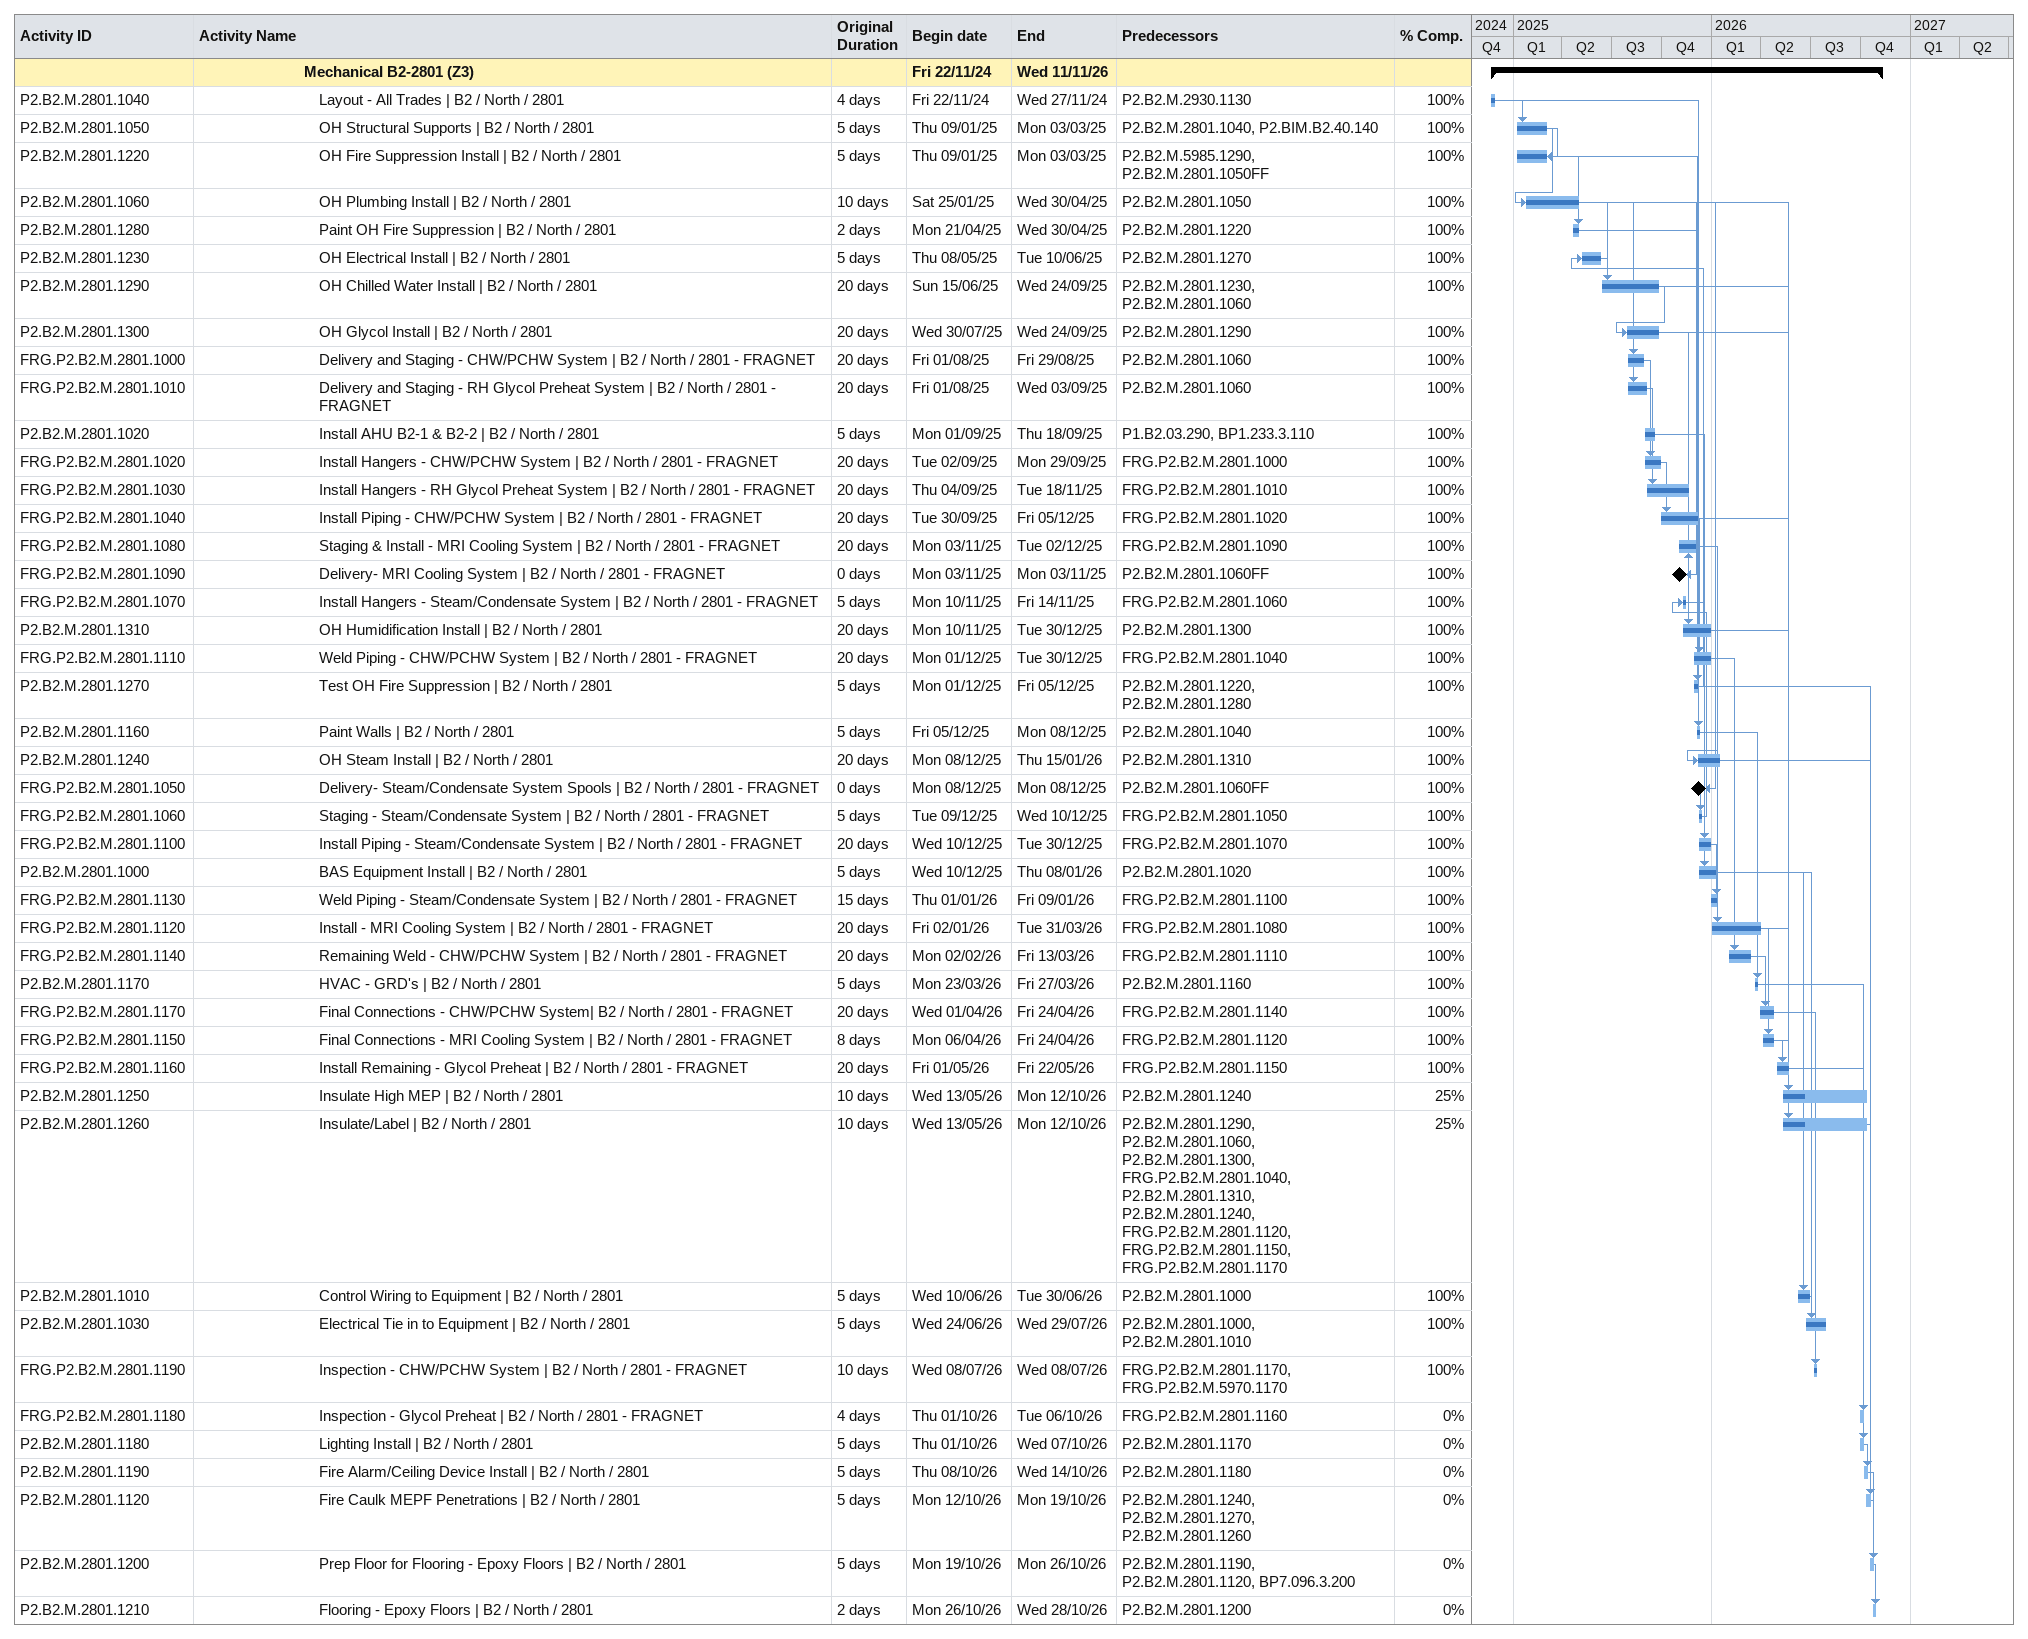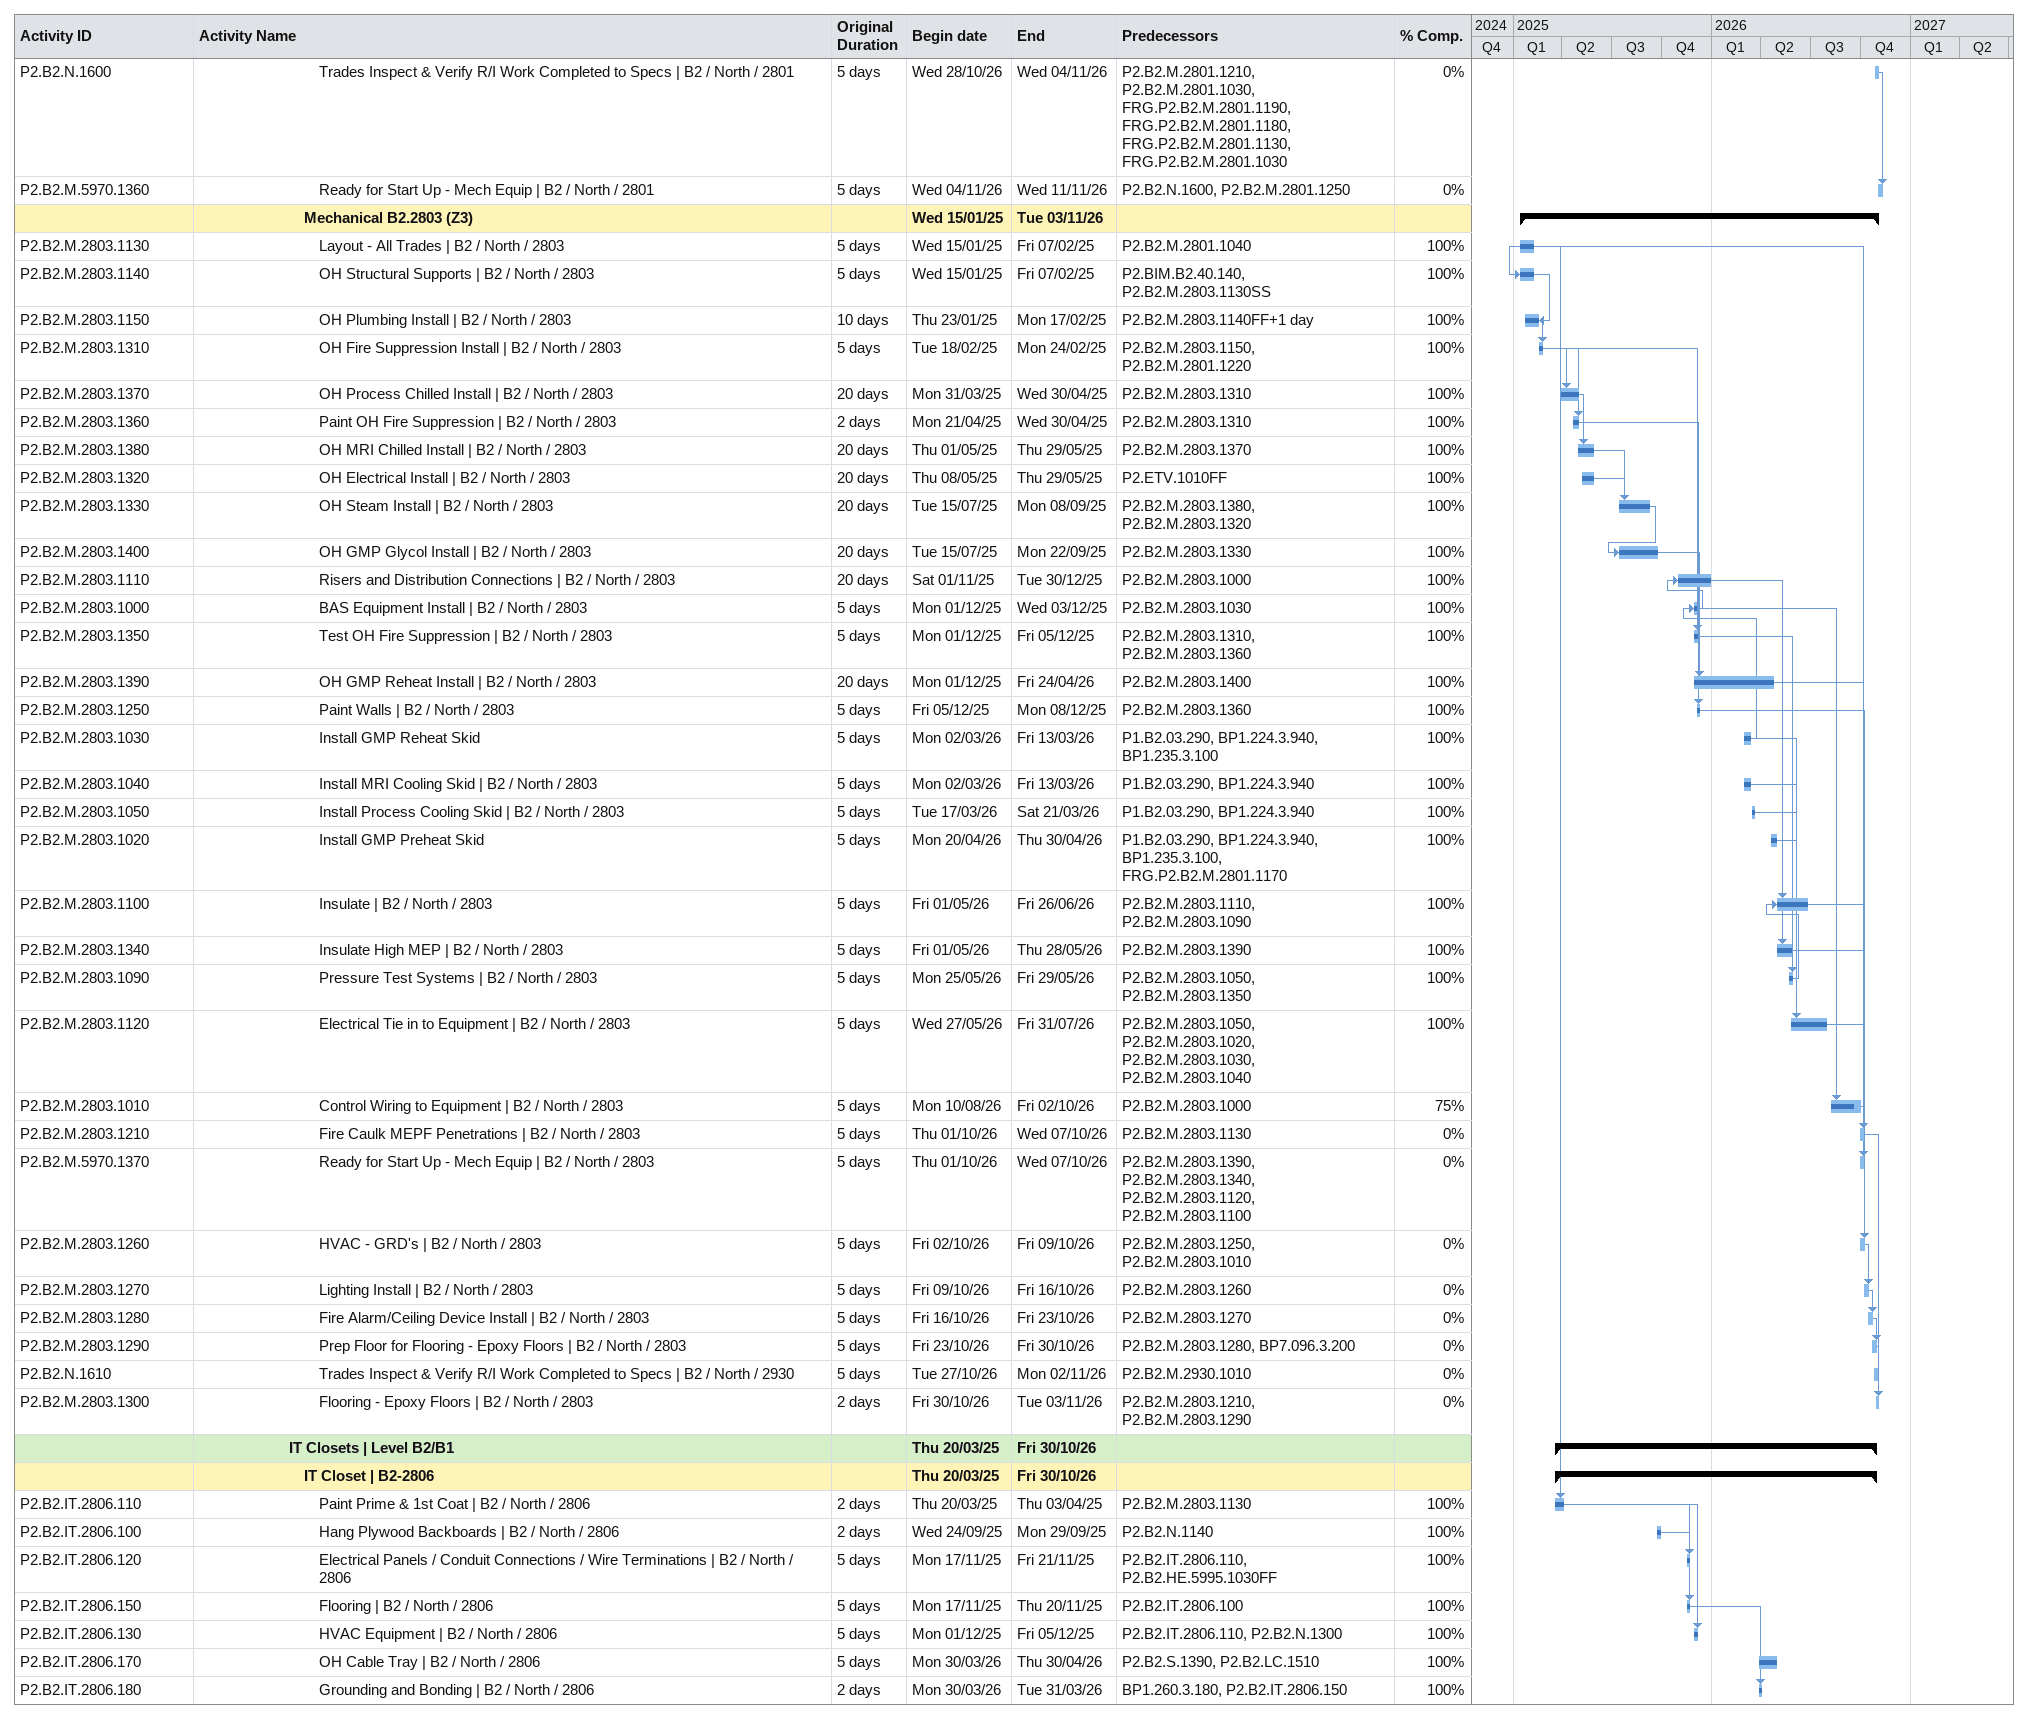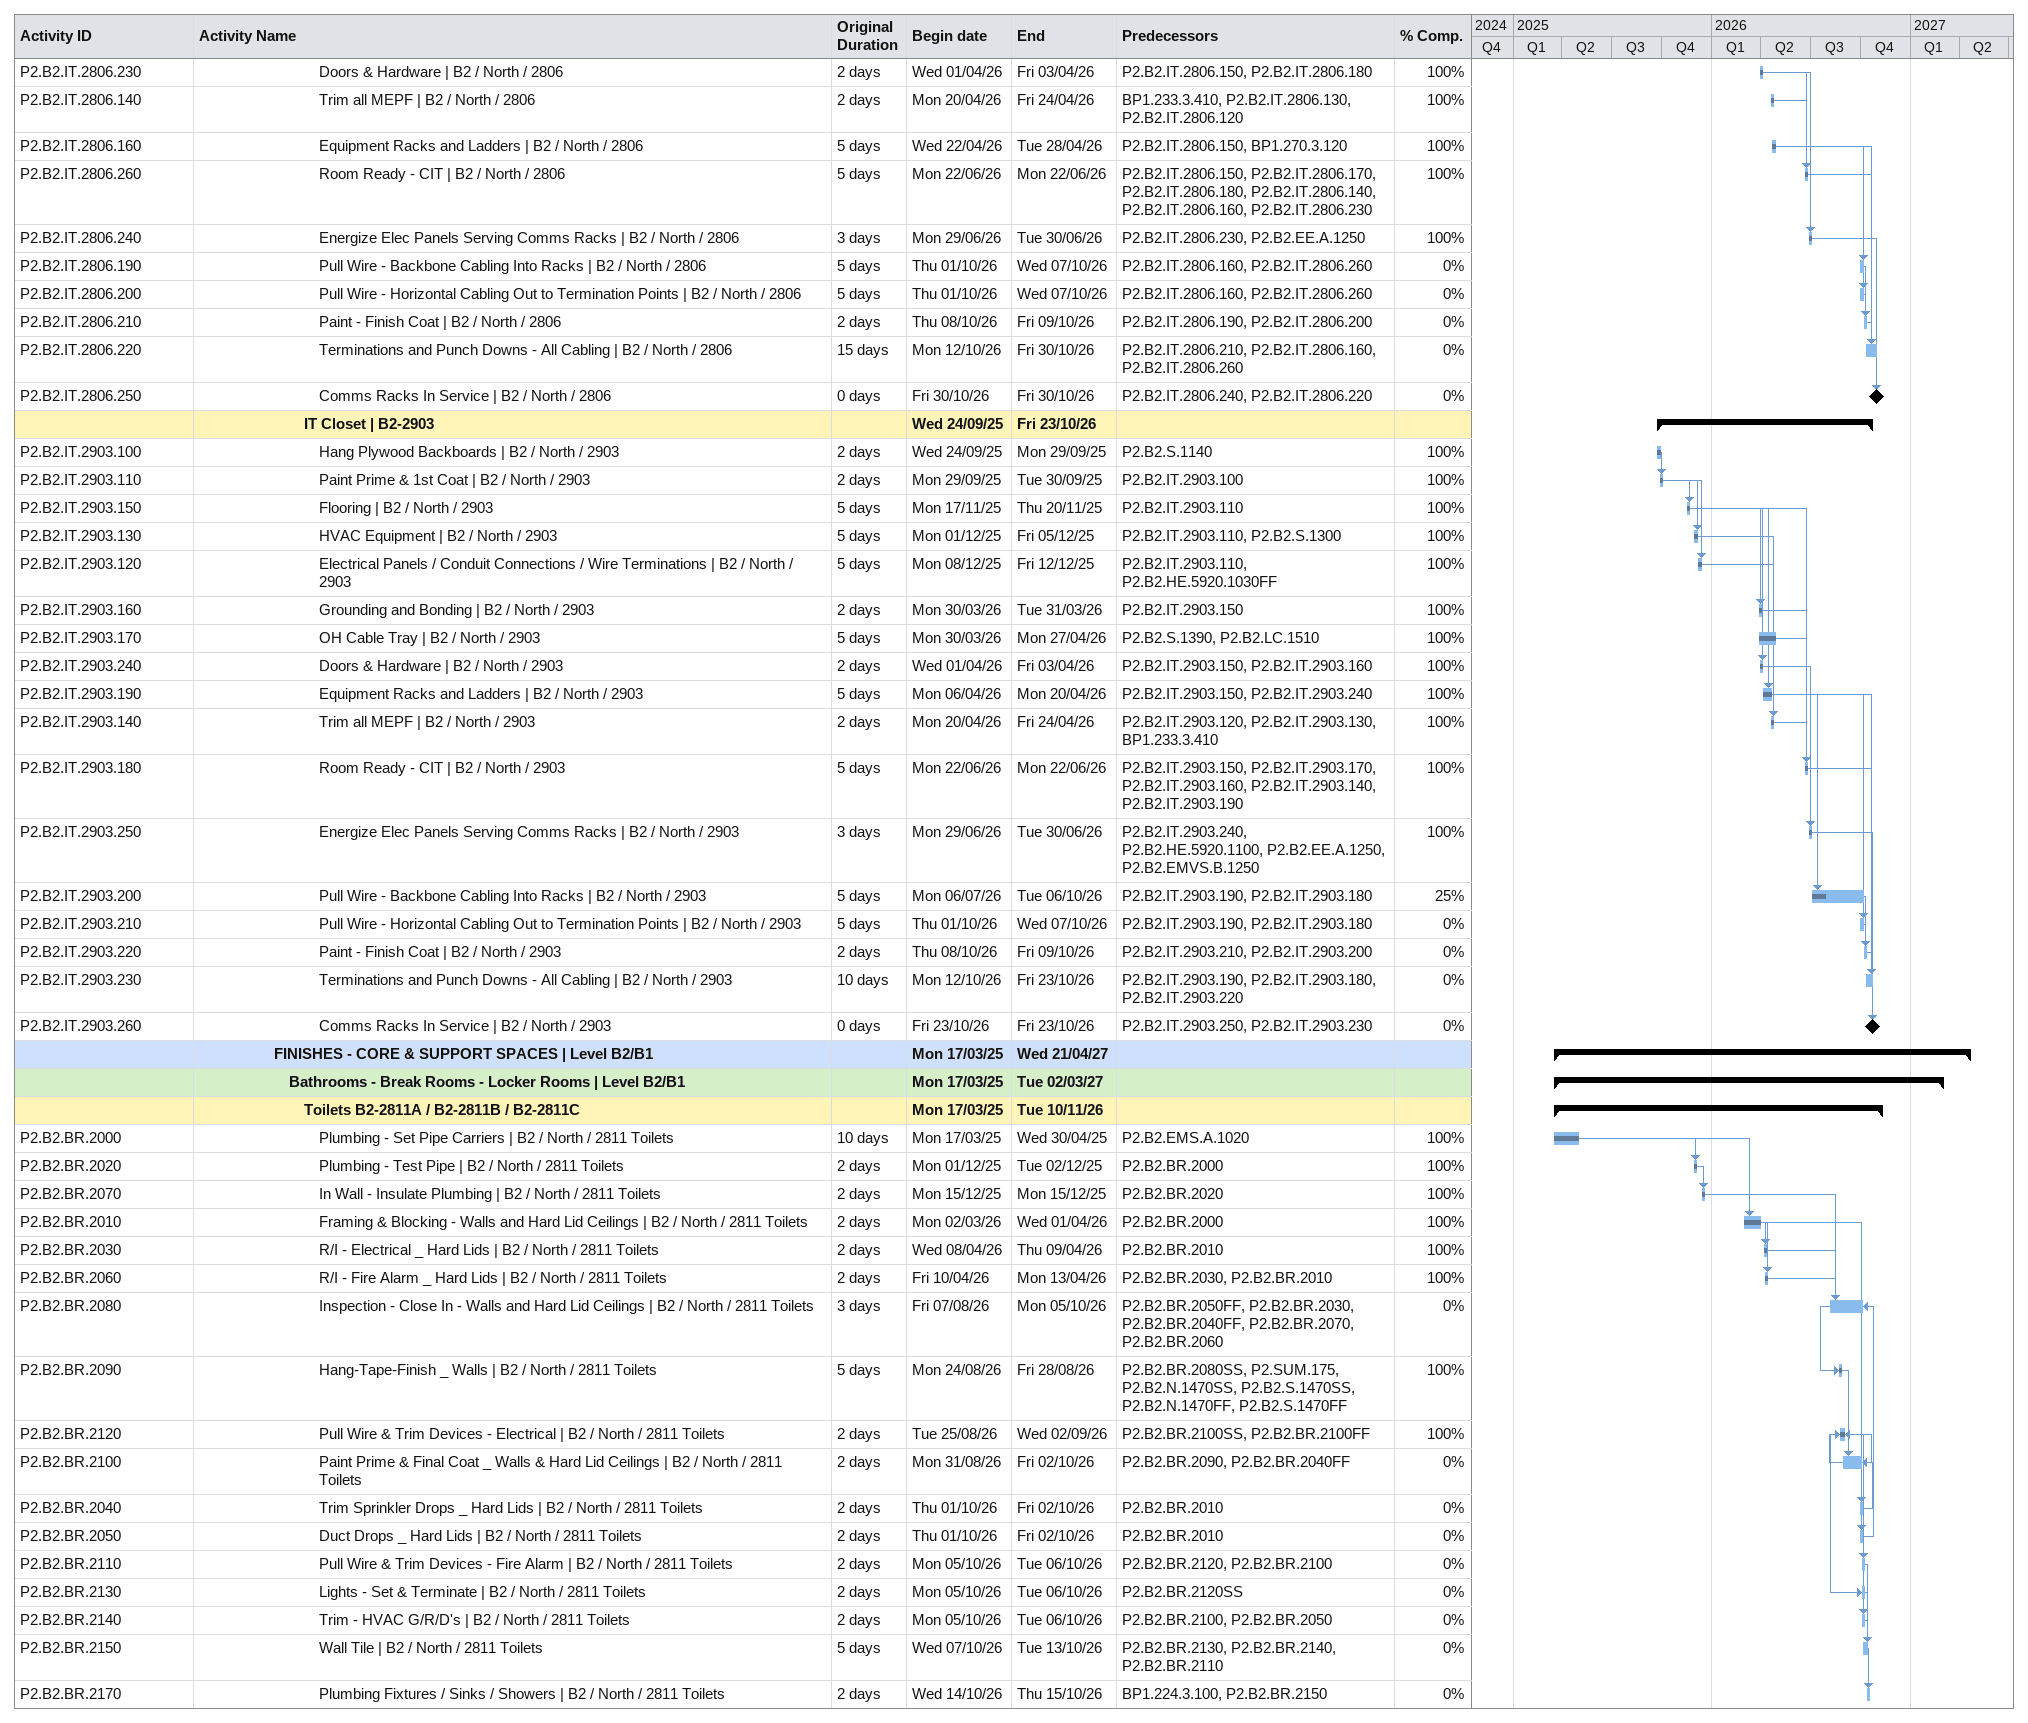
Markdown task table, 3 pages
| ID | Level | Task | Original duration | Start | Finish | Predecessors | % complete |
|---|---|---|---|---|---|---|---|
|  | 8 | **Mechanical B2-2801 (Z3)** |  | 2024-11-22 | 2026-11-11 |  |  |
| P2.B2.M.2801.1040 | 9 | Layout - All Trades \| B2 / North / 2801 | 4d | 2024-11-22 | 2024-11-27 | P2.B2.M.2930.1130 | 100 |
| P2.B2.M.2801.1050 | 9 | OH Structural Supports \| B2 / North / 2801 | 5d | 2025-01-09 | 2025-03-03 | P2.B2.M.2801.1040, P2.BIM.B2.40.140 | 100 |
| P2.B2.M.2801.1220 | 9 | OH Fire Suppression Install \| B2 / North / 2801 | 5d | 2025-01-09 | 2025-03-03 | P2.B2.M.5985.1290, P2.B2.M.2801.1050FF | 100 |
| P2.B2.M.2801.1060 | 9 | OH Plumbing Install \| B2 / North / 2801 | 10d | 2025-01-25 | 2025-04-30 | P2.B2.M.2801.1050 | 100 |
| P2.B2.M.2801.1280 | 9 | Paint OH Fire Suppression \| B2 / North / 2801 | 2d | 2025-04-21 | 2025-04-30 | P2.B2.M.2801.1220 | 100 |
| P2.B2.M.2801.1230 | 9 | OH Electrical Install \| B2 / North / 2801 | 5d | 2025-05-08 | 2025-06-10 | P2.B2.M.2801.1270 | 100 |
| P2.B2.M.2801.1290 | 9 | OH Chilled Water Install \| B2 / North / 2801 | 20d | 2025-06-15 | 2025-09-24 | P2.B2.M.2801.1230, P2.B2.M.2801.1060 | 100 |
| P2.B2.M.2801.1300 | 9 | OH Glycol Install \| B2 / North / 2801 | 20d | 2025-07-30 | 2025-09-24 | P2.B2.M.2801.1290 | 100 |
| FRG.P2.B2.M.2801.1000 | 9 | Delivery and Staging - CHW/PCHW System \| B2 / North / 2801 - FRAGNET | 20d | 2025-08-01 | 2025-08-29 | P2.B2.M.2801.1060 | 100 |
| FRG.P2.B2.M.2801.1010 | 9 | Delivery and Staging - RH Glycol Preheat System \| B2 / North / 2801 - FRAGNET | 20d | 2025-08-01 | 2025-09-03 | P2.B2.M.2801.1060 | 100 |
| P2.B2.M.2801.1020 | 9 | Install AHU B2-1 & B2-2 \| B2 / North / 2801 | 5d | 2025-09-01 | 2025-09-18 | P1.B2.03.290, BP1.233.3.110 | 100 |
| FRG.P2.B2.M.2801.1020 | 9 | Install Hangers - CHW/PCHW System \| B2 / North / 2801 - FRAGNET | 20d | 2025-09-02 | 2025-09-29 | FRG.P2.B2.M.2801.1000 | 100 |
| FRG.P2.B2.M.2801.1030 | 9 | Install Hangers - RH Glycol Preheat System \| B2 / North / 2801 - FRAGNET | 20d | 2025-09-04 | 2025-11-18 | FRG.P2.B2.M.2801.1010 | 100 |
| FRG.P2.B2.M.2801.1040 | 9 | Install Piping - CHW/PCHW System \| B2 / North / 2801 - FRAGNET | 20d | 2025-09-30 | 2025-12-05 | FRG.P2.B2.M.2801.1020 | 100 |
| FRG.P2.B2.M.2801.1080 | 9 | Staging & Install - MRI Cooling System \| B2 / North / 2801 - FRAGNET | 20d | 2025-11-03 | 2025-12-02 | FRG.P2.B2.M.2801.1090 | 100 |
| FRG.P2.B2.M.2801.1090 | 9 | Delivery- MRI Cooling System \| B2 / North / 2801 - FRAGNET | 0d | 2025-11-03 | 2025-11-03 | P2.B2.M.2801.1060FF | 100 |
| FRG.P2.B2.M.2801.1070 | 9 | Install Hangers - Steam/Condensate System \| B2 / North / 2801 - FRAGNET | 5d | 2025-11-10 | 2025-11-14 | FRG.P2.B2.M.2801.1060 | 100 |
| P2.B2.M.2801.1310 | 9 | OH Humidification Install \| B2 / North / 2801 | 20d | 2025-11-10 | 2025-12-30 | P2.B2.M.2801.1300 | 100 |
| FRG.P2.B2.M.2801.1110 | 9 | Weld Piping - CHW/PCHW System \| B2 / North / 2801 - FRAGNET | 20d | 2025-12-01 | 2025-12-30 | FRG.P2.B2.M.2801.1040 | 100 |
| P2.B2.M.2801.1270 | 9 | Test OH Fire Suppression \| B2 / North / 2801 | 5d | 2025-12-01 | 2025-12-05 | P2.B2.M.2801.1220, P2.B2.M.2801.1280 | 100 |
| P2.B2.M.2801.1160 | 9 | Paint Walls \| B2 / North / 2801 | 5d | 2025-12-05 | 2025-12-08 | P2.B2.M.2801.1040 | 100 |
| P2.B2.M.2801.1240 | 9 | OH Steam Install \| B2 / North / 2801 | 20d | 2025-12-08 | 2026-01-15 | P2.B2.M.2801.1310 | 100 |
| FRG.P2.B2.M.2801.1050 | 9 | Delivery- Steam/Condensate System Spools \| B2 / North / 2801 - FRAGNET | 0d | 2025-12-08 | 2025-12-08 | P2.B2.M.2801.1060FF | 100 |
| FRG.P2.B2.M.2801.1060 | 9 | Staging - Steam/Condensate System \| B2 / North / 2801 - FRAGNET | 5d | 2025-12-09 | 2025-12-10 | FRG.P2.B2.M.2801.1050 | 100 |
| FRG.P2.B2.M.2801.1100 | 9 | Install Piping - Steam/Condensate System \| B2 / North / 2801 - FRAGNET | 20d | 2025-12-10 | 2025-12-30 | FRG.P2.B2.M.2801.1070 | 100 |
| P2.B2.M.2801.1000 | 9 | BAS Equipment Install \| B2 / North / 2801 | 5d | 2025-12-10 | 2026-01-08 | P2.B2.M.2801.1020 | 100 |
| FRG.P2.B2.M.2801.1130 | 9 | Weld Piping - Steam/Condensate System \| B2 / North / 2801 - FRAGNET | 15d | 2026-01-01 | 2026-01-09 | FRG.P2.B2.M.2801.1100 | 100 |
| FRG.P2.B2.M.2801.1120 | 9 | Install - MRI Cooling System \| B2 / North / 2801 - FRAGNET | 20d | 2026-01-02 | 2026-03-31 | FRG.P2.B2.M.2801.1080 | 100 |
| FRG.P2.B2.M.2801.1140 | 9 | Remaining Weld - CHW/PCHW System \| B2 / North / 2801 - FRAGNET | 20d | 2026-02-02 | 2026-03-13 | FRG.P2.B2.M.2801.1110 | 100 |
| P2.B2.M.2801.1170 | 9 | HVAC - GRD's \| B2 / North / 2801 | 5d | 2026-03-23 | 2026-03-27 | P2.B2.M.2801.1160 | 100 |
| FRG.P2.B2.M.2801.1170 | 9 | Final Connections - CHW/PCHW System\| B2 / North / 2801 - FRAGNET | 20d | 2026-04-01 | 2026-04-24 | FRG.P2.B2.M.2801.1140 | 100 |
| FRG.P2.B2.M.2801.1150 | 9 | Final Connections - MRI Cooling System \| B2 / North / 2801 - FRAGNET | 8d | 2026-04-06 | 2026-04-24 | FRG.P2.B2.M.2801.1120 | 100 |
| FRG.P2.B2.M.2801.1160 | 9 | Install Remaining - Glycol Preheat \| B2 / North / 2801 - FRAGNET | 20d | 2026-05-01 | 2026-05-22 | FRG.P2.B2.M.2801.1150 | 100 |
| P2.B2.M.2801.1250 | 9 | Insulate High MEP \| B2 / North / 2801 | 10d | 2026-05-13 | 2026-10-12 | P2.B2.M.2801.1240 | 25 |
| P2.B2.M.2801.1260 | 9 | Insulate/Label \| B2 / North / 2801 | 10d | 2026-05-13 | 2026-10-12 | P2.B2.M.2801.1290, P2.B2.M.2801.1060, P2.B2.M.2801.1300, FRG.P2.B2.M.2801.1040, P2.B2.M.2801.1310, P2.B2.M.2801.1240, FRG.P2.B2.M.2801.1120, FRG.P2.B2.M.2801.1150, FRG.P2.B2.M.2801.1170 | 25 |
| P2.B2.M.2801.1010 | 9 | Control Wiring to Equipment \| B2 / North / 2801 | 5d | 2026-06-10 | 2026-06-30 | P2.B2.M.2801.1000 | 100 |
| P2.B2.M.2801.1030 | 9 | Electrical Tie in to Equipment \| B2 / North / 2801 | 5d | 2026-06-24 | 2026-07-29 | P2.B2.M.2801.1000, P2.B2.M.2801.1010 | 100 |
| FRG.P2.B2.M.2801.1190 | 9 | Inspection - CHW/PCHW System \| B2 / North / 2801 - FRAGNET | 10d | 2026-07-08 | 2026-07-08 | FRG.P2.B2.M.2801.1170, FRG.P2.B2.M.5970.1170 | 100 |
| FRG.P2.B2.M.2801.1180 | 9 | Inspection - Glycol Preheat \| B2 / North / 2801 - FRAGNET | 4d | 2026-10-01 | 2026-10-06 | FRG.P2.B2.M.2801.1160 | 0 |
| P2.B2.M.2801.1180 | 9 | Lighting Install \| B2 / North / 2801 | 5d | 2026-10-01 | 2026-10-07 | P2.B2.M.2801.1170 | 0 |
| P2.B2.M.2801.1190 | 9 | Fire Alarm/Ceiling Device Install \| B2 / North / 2801 | 5d | 2026-10-08 | 2026-10-14 | P2.B2.M.2801.1180 | 0 |
| P2.B2.M.2801.1120 | 9 | Fire Caulk MEPF Penetrations \| B2 / North / 2801 | 5d | 2026-10-12 | 2026-10-19 | P2.B2.M.2801.1240, P2.B2.M.2801.1270, P2.B2.M.2801.1260 | 0 |
| P2.B2.M.2801.1200 | 9 | Prep Floor for Flooring - Epoxy Floors \| B2 / North / 2801 | 5d | 2026-10-19 | 2026-10-26 | P2.B2.M.2801.1190, P2.B2.M.2801.1120, BP7.096.3.200 | 0 |
| P2.B2.M.2801.1210 | 9 | Flooring - Epoxy Floors \| B2 / North / 2801 | 2d | 2026-10-26 | 2026-10-28 | P2.B2.M.2801.1200 | 0 |
| P2.B2.N.1600 | 9 | Trades Inspect & Verify R/I Work Completed to Specs \| B2 / North / 2801 | 5d | 2026-10-28 | 2026-11-04 | P2.B2.M.2801.1210, P2.B2.M.2801.1030, FRG.P2.B2.M.2801.1190, FRG.P2.B2.M.2801.1180, FRG.P2.B2.M.2801.1130, FRG.P2.B2.M.2801.1030 | 0 |
| P2.B2.M.5970.1360 | 9 | Ready for Start Up - Mech Equip \| B2 / North / 2801 | 5d | 2026-11-04 | 2026-11-11 | P2.B2.N.1600, P2.B2.M.2801.1250 | 0 |
|  | 8 | **Mechanical B2.2803 (Z3)** |  | 2025-01-15 | 2026-11-03 |  |  |
| P2.B2.M.2803.1130 | 9 | Layout - All Trades \| B2 / North / 2803 | 5d | 2025-01-15 | 2025-02-07 | P2.B2.M.2801.1040 | 100 |
| P2.B2.M.2803.1140 | 9 | OH Structural Supports \| B2 / North / 2803 | 5d | 2025-01-15 | 2025-02-07 | P2.BIM.B2.40.140, P2.B2.M.2803.1130SS | 100 |
| P2.B2.M.2803.1150 | 9 | OH Plumbing Install \| B2 / North / 2803 | 10d | 2025-01-23 | 2025-02-17 | P2.B2.M.2803.1140FF+1d | 100 |
| P2.B2.M.2803.1310 | 9 | OH Fire Suppression Install \| B2 / North / 2803 | 5d | 2025-02-18 | 2025-02-24 | P2.B2.M.2803.1150, P2.B2.M.2801.1220 | 100 |
| P2.B2.M.2803.1370 | 9 | OH Process Chilled Install \| B2 / North / 2803 | 20d | 2025-03-31 | 2025-04-30 | P2.B2.M.2803.1310 | 100 |
| P2.B2.M.2803.1360 | 9 | Paint OH Fire Suppression \| B2 / North / 2803 | 2d | 2025-04-21 | 2025-04-30 | P2.B2.M.2803.1310 | 100 |
| P2.B2.M.2803.1380 | 9 | OH MRI Chilled Install \| B2 / North / 2803 | 20d | 2025-05-01 | 2025-05-29 | P2.B2.M.2803.1370 | 100 |
| P2.B2.M.2803.1320 | 9 | OH Electrical Install \| B2 / North / 2803 | 20d | 2025-05-08 | 2025-05-29 | P2.ETV.1010FF | 100 |
| P2.B2.M.2803.1330 | 9 | OH Steam Install \| B2 / North / 2803 | 20d | 2025-07-15 | 2025-09-08 | P2.B2.M.2803.1380, P2.B2.M.2803.1320 | 100 |
| P2.B2.M.2803.1400 | 9 | OH GMP Glycol Install \| B2 / North / 2803 | 20d | 2025-07-15 | 2025-09-22 | P2.B2.M.2803.1330 | 100 |
| P2.B2.M.2803.1110 | 9 | Risers and Distribution Connections \| B2 / North / 2803 | 20d | 2025-11-01 | 2025-12-30 | P2.B2.M.2803.1000 | 100 |
| P2.B2.M.2803.1000 | 9 | BAS Equipment Install \| B2 / North / 2803 | 5d | 2025-12-01 | 2025-12-03 | P2.B2.M.2803.1030 | 100 |
| P2.B2.M.2803.1350 | 9 | Test OH Fire Suppression \| B2 / North / 2803 | 5d | 2025-12-01 | 2025-12-05 | P2.B2.M.2803.1310, P2.B2.M.2803.1360 | 100 |
| P2.B2.M.2803.1390 | 9 | OH GMP Reheat Install \| B2 / North / 2803 | 20d | 2025-12-01 | 2026-04-24 | P2.B2.M.2803.1400 | 100 |
| P2.B2.M.2803.1250 | 9 | Paint Walls \| B2 / North / 2803 | 5d | 2025-12-05 | 2025-12-08 | P2.B2.M.2803.1360 | 100 |
| P2.B2.M.2803.1030 | 9 | Install GMP Reheat Skid | 5d | 2026-03-02 | 2026-03-13 | P1.B2.03.290, BP1.224.3.940, BP1.235.3.100 | 100 |
| P2.B2.M.2803.1040 | 9 | Install MRI Cooling Skid \| B2 / North / 2803 | 5d | 2026-03-02 | 2026-03-13 | P1.B2.03.290, BP1.224.3.940 | 100 |
| P2.B2.M.2803.1050 | 9 | Install Process Cooling Skid \| B2 / North / 2803 | 5d | 2026-03-17 | 2026-03-21 | P1.B2.03.290, BP1.224.3.940 | 100 |
| P2.B2.M.2803.1020 | 9 | Install GMP Preheat Skid | 5d | 2026-04-20 | 2026-04-30 | P1.B2.03.290, BP1.224.3.940, BP1.235.3.100, FRG.P2.B2.M.2801.1170 | 100 |
| P2.B2.M.2803.1100 | 9 | Insulate \| B2 / North / 2803 | 5d | 2026-05-01 | 2026-06-26 | P2.B2.M.2803.1110, P2.B2.M.2803.1090 | 100 |
| P2.B2.M.2803.1340 | 9 | Insulate High MEP \| B2 / North / 2803 | 5d | 2026-05-01 | 2026-05-28 | P2.B2.M.2803.1390 | 100 |
| P2.B2.M.2803.1090 | 9 | Pressure Test Systems \| B2 / North / 2803 | 5d | 2026-05-25 | 2026-05-29 | P2.B2.M.2803.1050, P2.B2.M.2803.1350 | 100 |
| P2.B2.M.2803.1120 | 9 | Electrical Tie in to Equipment \| B2 / North / 2803 | 5d | 2026-05-27 | 2026-07-31 | P2.B2.M.2803.1050, P2.B2.M.2803.1020, P2.B2.M.2803.1030, P2.B2.M.2803.1040 | 100 |
| P2.B2.M.2803.1010 | 9 | Control Wiring to Equipment \| B2 / North / 2803 | 5d | 2026-08-10 | 2026-10-02 | P2.B2.M.2803.1000 | 75 |
| P2.B2.M.2803.1210 | 9 | Fire Caulk MEPF Penetrations \| B2 / North / 2803 | 5d | 2026-10-01 | 2026-10-07 | P2.B2.M.2803.1130 | 0 |
| P2.B2.M.5970.1370 | 9 | Ready for Start Up - Mech Equip \| B2 / North / 2803 | 5d | 2026-10-01 | 2026-10-07 | P2.B2.M.2803.1390, P2.B2.M.2803.1340, P2.B2.M.2803.1120, P2.B2.M.2803.1100 | 0 |
| P2.B2.M.2803.1260 | 9 | HVAC - GRD's \| B2 / North / 2803 | 5d | 2026-10-02 | 2026-10-09 | P2.B2.M.2803.1250, P2.B2.M.2803.1010 | 0 |
| P2.B2.M.2803.1270 | 9 | Lighting Install \| B2 / North / 2803 | 5d | 2026-10-09 | 2026-10-16 | P2.B2.M.2803.1260 | 0 |
| P2.B2.M.2803.1280 | 9 | Fire Alarm/Ceiling Device Install \| B2 / North / 2803 | 5d | 2026-10-16 | 2026-10-23 | P2.B2.M.2803.1270 | 0 |
| P2.B2.M.2803.1290 | 9 | Prep Floor for Flooring - Epoxy Floors \| B2 / North / 2803 | 5d | 2026-10-23 | 2026-10-30 | P2.B2.M.2803.1280, BP7.096.3.200 | 0 |
| P2.B2.N.1610 | 9 | Trades Inspect & Verify R/I Work Completed to Specs \| B2 / North / 2930 | 5d | 2026-10-27 | 2026-11-02 | P2.B2.M.2930.1010 | 0 |
| P2.B2.M.2803.1300 | 9 | Flooring - Epoxy Floors \| B2 / North / 2803 | 2d | 2026-10-30 | 2026-11-03 | P2.B2.M.2803.1210, P2.B2.M.2803.1290 | 0 |
|  | 7 | **IT Closets \| Level B2/B1** |  | 2025-03-20 | 2026-10-30 |  |  |
|  | 8 | **IT Closet \| B2-2806** |  | 2025-03-20 | 2026-10-30 |  |  |
| P2.B2.IT.2806.110 | 9 | Paint Prime & 1st Coat \| B2 / North / 2806 | 2d | 2025-03-20 | 2025-04-03 | P2.B2.M.2803.1130 | 100 |
| P2.B2.IT.2806.100 | 9 | Hang Plywood Backboards \| B2 / North / 2806 | 2d | 2025-09-24 | 2025-09-29 | P2.B2.N.1140 | 100 |
| P2.B2.IT.2806.120 | 9 | Electrical Panels / Conduit Connections / Wire Terminations \| B2 / North / 2806 | 5d | 2025-11-17 | 2025-11-21 | P2.B2.IT.2806.110, P2.B2.HE.5995.1030FF | 100 |
| P2.B2.IT.2806.150 | 9 | Flooring \| B2 / North / 2806 | 5d | 2025-11-17 | 2025-11-20 | P2.B2.IT.2806.100 | 100 |
| P2.B2.IT.2806.130 | 9 | HVAC Equipment \| B2 / North / 2806 | 5d | 2025-12-01 | 2025-12-05 | P2.B2.IT.2806.110, P2.B2.N.1300 | 100 |
| P2.B2.IT.2806.170 | 9 | OH Cable Tray \| B2 / North / 2806 | 5d | 2026-03-30 | 2026-04-30 | P2.B2.S.1390, P2.B2.LC.1510 | 100 |
| P2.B2.IT.2806.180 | 9 | Grounding and Bonding \| B2 / North / 2806 | 2d | 2026-03-30 | 2026-03-31 | BP1.260.3.180, P2.B2.IT.2806.150 | 100 |
| P2.B2.IT.2806.230 | 9 | Doors & Hardware \| B2 / North / 2806 | 2d | 2026-04-01 | 2026-04-03 | P2.B2.IT.2806.150, P2.B2.IT.2806.180 | 100 |
| P2.B2.IT.2806.140 | 9 | Trim all MEPF \| B2 / North / 2806 | 2d | 2026-04-20 | 2026-04-24 | BP1.233.3.410, P2.B2.IT.2806.130, P2.B2.IT.2806.120 | 100 |
| P2.B2.IT.2806.160 | 9 | Equipment Racks and Ladders \| B2 / North / 2806 | 5d | 2026-04-22 | 2026-04-28 | P2.B2.IT.2806.150, BP1.270.3.120 | 100 |
| P2.B2.IT.2806.260 | 9 | Room Ready - CIT \| B2 / North / 2806 | 5d | 2026-06-22 | 2026-06-22 | P2.B2.IT.2806.150, P2.B2.IT.2806.170, P2.B2.IT.2806.180, P2.B2.IT.2806.140, P2.B2.IT.2806.160, P2.B2.IT.2806.230 | 100 |
| P2.B2.IT.2806.240 | 9 | Energize Elec Panels Serving Comms Racks \| B2 / North / 2806 | 3d | 2026-06-29 | 2026-06-30 | P2.B2.IT.2806.230, P2.B2.EE.A.1250 | 100 |
| P2.B2.IT.2806.190 | 9 | Pull Wire - Backbone Cabling Into Racks \| B2 / North / 2806 | 5d | 2026-10-01 | 2026-10-07 | P2.B2.IT.2806.160, P2.B2.IT.2806.260 | 0 |
| P2.B2.IT.2806.200 | 9 | Pull Wire - Horizontal Cabling Out to Termination Points \| B2 / North / 2806 | 5d | 2026-10-01 | 2026-10-07 | P2.B2.IT.2806.160, P2.B2.IT.2806.260 | 0 |
| P2.B2.IT.2806.210 | 9 | Paint - Finish Coat \| B2 / North / 2806 | 2d | 2026-10-08 | 2026-10-09 | P2.B2.IT.2806.190, P2.B2.IT.2806.200 | 0 |
| P2.B2.IT.2806.220 | 9 | Terminations and Punch Downs - All Cabling \| B2 / North / 2806 | 15d | 2026-10-12 | 2026-10-30 | P2.B2.IT.2806.210, P2.B2.IT.2806.160, P2.B2.IT.2806.260 | 0 |
| P2.B2.IT.2806.250 | 9 | Comms Racks In Service \| B2 / North / 2806 | 0d | 2026-10-30 | 2026-10-30 | P2.B2.IT.2806.240, P2.B2.IT.2806.220 | 0 |
|  | 8 | **IT Closet \| B2-2903** |  | 2025-09-24 | 2026-10-23 |  |  |
| P2.B2.IT.2903.100 | 9 | Hang Plywood Backboards \| B2 / North / 2903 | 2d | 2025-09-24 | 2025-09-29 | P2.B2.S.1140 | 100 |
| P2.B2.IT.2903.110 | 9 | Paint Prime & 1st Coat \| B2 / North / 2903 | 2d | 2025-09-29 | 2025-09-30 | P2.B2.IT.2903.100 | 100 |
| P2.B2.IT.2903.150 | 9 | Flooring \| B2 / North / 2903 | 5d | 2025-11-17 | 2025-11-20 | P2.B2.IT.2903.110 | 100 |
| P2.B2.IT.2903.130 | 9 | HVAC Equipment \| B2 / North / 2903 | 5d | 2025-12-01 | 2025-12-05 | P2.B2.IT.2903.110, P2.B2.S.1300 | 100 |
| P2.B2.IT.2903.120 | 9 | Electrical Panels / Conduit Connections / Wire Terminations \| B2 / North / 2903 | 5d | 2025-12-08 | 2025-12-12 | P2.B2.IT.2903.110, P2.B2.HE.5920.1030FF | 100 |
| P2.B2.IT.2903.160 | 9 | Grounding and Bonding \| B2 / North / 2903 | 2d | 2026-03-30 | 2026-03-31 | P2.B2.IT.2903.150 | 100 |
| P2.B2.IT.2903.170 | 9 | OH Cable Tray \| B2 / North / 2903 | 5d | 2026-03-30 | 2026-04-27 | P2.B2.S.1390, P2.B2.LC.1510 | 100 |
| P2.B2.IT.2903.240 | 9 | Doors & Hardware \| B2 / North / 2903 | 2d | 2026-04-01 | 2026-04-03 | P2.B2.IT.2903.150, P2.B2.IT.2903.160 | 100 |
| P2.B2.IT.2903.190 | 9 | Equipment Racks and Ladders \| B2 / North / 2903 | 5d | 2026-04-06 | 2026-04-20 | P2.B2.IT.2903.150, P2.B2.IT.2903.240 | 100 |
| P2.B2.IT.2903.140 | 9 | Trim all MEPF \| B2 / North / 2903 | 2d | 2026-04-20 | 2026-04-24 | P2.B2.IT.2903.120, P2.B2.IT.2903.130, BP1.233.3.410 | 100 |
| P2.B2.IT.2903.180 | 9 | Room Ready - CIT \| B2 / North / 2903 | 5d | 2026-06-22 | 2026-06-22 | P2.B2.IT.2903.150, P2.B2.IT.2903.170, P2.B2.IT.2903.160, P2.B2.IT.2903.140, P2.B2.IT.2903.190 | 100 |
| P2.B2.IT.2903.250 | 9 | Energize Elec Panels Serving Comms Racks \| B2 / North / 2903 | 3d | 2026-06-29 | 2026-06-30 | P2.B2.IT.2903.240, P2.B2.HE.5920.1100, P2.B2.EE.A.1250, P2.B2.EMVS.B.1250 | 100 |
| P2.B2.IT.2903.200 | 9 | Pull Wire - Backbone Cabling Into Racks \| B2 / North / 2903 | 5d | 2026-07-06 | 2026-10-06 | P2.B2.IT.2903.190, P2.B2.IT.2903.180 | 25 |
| P2.B2.IT.2903.210 | 9 | Pull Wire - Horizontal Cabling Out to Termination Points \| B2 / North / 2903 | 5d | 2026-10-01 | 2026-10-07 | P2.B2.IT.2903.190, P2.B2.IT.2903.180 | 0 |
| P2.B2.IT.2903.220 | 9 | Paint - Finish Coat \| B2 / North / 2903 | 2d | 2026-10-08 | 2026-10-09 | P2.B2.IT.2903.210, P2.B2.IT.2903.200 | 0 |
| P2.B2.IT.2903.230 | 9 | Terminations and Punch Downs - All Cabling \| B2 / North / 2903 | 10d | 2026-10-12 | 2026-10-23 | P2.B2.IT.2903.190, P2.B2.IT.2903.180, P2.B2.IT.2903.220 | 0 |
| P2.B2.IT.2903.260 | 9 | Comms Racks In Service \| B2 / North / 2903 | 0d | 2026-10-23 | 2026-10-23 | P2.B2.IT.2903.250, P2.B2.IT.2903.230 | 0 |
|  | 6 | **FINISHES - CORE & SUPPORT SPACES \| Level B2/B1** |  | 2025-03-17 | 2027-04-21 |  |  |
|  | 7 | **Bathrooms - Break Rooms - Locker Rooms \| Level B2/B1** |  | 2025-03-17 | 2027-03-02 |  |  |
|  | 8 | **Toilets B2-2811A / B2-2811B / B2-2811C** |  | 2025-03-17 | 2026-11-10 |  |  |
| P2.B2.BR.2000 | 9 | Plumbing - Set Pipe Carriers \| B2 / North / 2811 Toilets | 10d | 2025-03-17 | 2025-04-30 | P2.B2.EMS.A.1020 | 100 |
| P2.B2.BR.2020 | 9 | Plumbing - Test Pipe \| B2 / North / 2811 Toilets | 2d | 2025-12-01 | 2025-12-02 | P2.B2.BR.2000 | 100 |
| P2.B2.BR.2070 | 9 | In Wall - Insulate Plumbing \| B2 / North / 2811 Toilets | 2d | 2025-12-15 | 2025-12-15 | P2.B2.BR.2020 | 100 |
| P2.B2.BR.2010 | 9 | Framing & Blocking - Walls and Hard Lid Ceilings \| B2 / North / 2811 Toilets | 2d | 2026-03-02 | 2026-04-01 | P2.B2.BR.2000 | 100 |
| P2.B2.BR.2030 | 9 | R/I - Electrical _ Hard Lids \| B2 / North / 2811 Toilets | 2d | 2026-04-08 | 2026-04-09 | P2.B2.BR.2010 | 100 |
| P2.B2.BR.2060 | 9 | R/I - Fire Alarm _ Hard Lids \| B2 / North / 2811 Toilets | 2d | 2026-04-10 | 2026-04-13 | P2.B2.BR.2030, P2.B2.BR.2010 | 100 |
| P2.B2.BR.2080 | 9 | Inspection - Close In - Walls and Hard Lid Ceilings \| B2 / North / 2811 Toilets | 3d | 2026-08-07 | 2026-10-05 | P2.B2.BR.2050FF, P2.B2.BR.2030, P2.B2.BR.2040FF, P2.B2.BR.2070, P2.B2.BR.2060 | 0 |
| P2.B2.BR.2090 | 9 | Hang-Tape-Finish _ Walls \| B2 / North / 2811 Toilets | 5d | 2026-08-24 | 2026-08-28 | P2.B2.BR.2080SS, P2.SUM.175, P2.B2.N.1470SS, P2.B2.S.1470SS, P2.B2.N.1470FF, P2.B2.S.1470FF | 100 |
| P2.B2.BR.2120 | 9 | Pull Wire & Trim Devices - Electrical \| B2 / North / 2811 Toilets | 2d | 2026-08-25 | 2026-09-02 | P2.B2.BR.2100SS, P2.B2.BR.2100FF | 100 |
| P2.B2.BR.2100 | 9 | Paint Prime & Final Coat _ Walls & Hard Lid Ceilings \| B2 / North / 2811 Toilets | 2d | 2026-08-31 | 2026-10-02 | P2.B2.BR.2090, P2.B2.BR.2040FF | 0 |
| P2.B2.BR.2040 | 9 | Trim Sprinkler Drops _ Hard Lids \| B2 / North / 2811 Toilets | 2d | 2026-10-01 | 2026-10-02 | P2.B2.BR.2010 | 0 |
| P2.B2.BR.2050 | 9 | Duct Drops _ Hard Lids \| B2 / North / 2811 Toilets | 2d | 2026-10-01 | 2026-10-02 | P2.B2.BR.2010 | 0 |
| P2.B2.BR.2110 | 9 | Pull Wire & Trim Devices - Fire Alarm \| B2 / North / 2811 Toilets | 2d | 2026-10-05 | 2026-10-06 | P2.B2.BR.2120, P2.B2.BR.2100 | 0 |
| P2.B2.BR.2130 | 9 | Lights - Set & Terminate \| B2 / North / 2811 Toilets | 2d | 2026-10-05 | 2026-10-06 | P2.B2.BR.2120SS | 0 |
| P2.B2.BR.2140 | 9 | Trim - HVAC G/R/D's \| B2 / North / 2811 Toilets | 2d | 2026-10-05 | 2026-10-06 | P2.B2.BR.2100, P2.B2.BR.2050 | 0 |
| P2.B2.BR.2150 | 9 | Wall Tile \| B2 / North / 2811 Toilets | 5d | 2026-10-07 | 2026-10-13 | P2.B2.BR.2130, P2.B2.BR.2140, P2.B2.BR.2110 | 0 |
| P2.B2.BR.2170 | 9 | Plumbing Fixtures / Sinks / Showers \| B2 / North / 2811 Toilets | 2d | 2026-10-14 | 2026-10-15 | BP1.224.3.100, P2.B2.BR.2150 | 0 |
